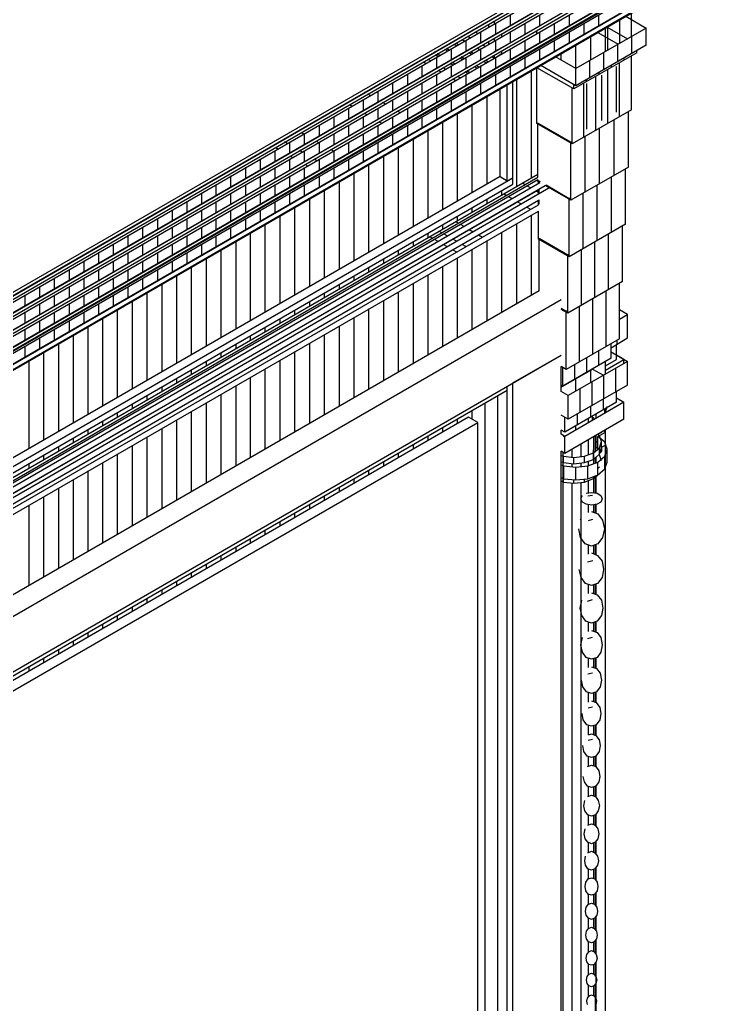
# Model space of a CAD drawing. Header units: inches. Extents: x 0.3 to 16.2, y 0.3 to 11.4.
# Drawn here: x 7.512 to 8.429, y 5.756 to 7.051 of the extents above; entities that cross this region are included whole.
import ezdxf

# ---------------------------------------------------------------- set-up
doc = ezdxf.new("R2010")
doc.units = ezdxf.units.IN
doc.header["$LTSCALE"] = 0.009843
doc.header["$MEASUREMENT"] = 0
doc.layers.add('GEOMETRY', color=7, linetype='Continuous')

msp = doc.modelspace()

# ---------------------------------------------------------------- linework, layer by layer
at = {"layer": 'GEOMETRY'}
for p, q in [((6.5122, 6.1209), (8.4217, 7.2232)), ((6.5122, 6.1209), (8.4217, 7.2232)), ((6.5122, 6.1165), (8.4217, 7.2189)), ((6.5122, 6.1161), (8.422, 7.2189)), ((6.5122, 6.1161), (8.422, 7.2189)), ((6.5122, 6.1118), (8.422, 7.2146)), ((6.5122, 6.1079), (8.4287, 7.2146)), ((6.5122, 6.1079), (8.4287, 7.2146)), ((6.5122, 6.0941), (8.4287, 7.2004)), ((6.5122, 6.0937), (8.422, 7.1965)), ((6.5122, 6.0937), (8.422, 7.1965)), ((6.5122, 6.0937), (8.422, 7.1965)), ((6.5122, 6.0894), (8.422, 7.1921)), ((6.5122, 6.0854), (8.4287, 7.1921)), ((6.5122, 6.0854), (8.4287, 7.1921)), ((6.5122, 6.0717), (8.4287, 7.178)), ((6.5122, 6.0713), (8.422, 7.174)), ((6.5122, 6.0713), (8.422, 7.174)), ((6.5122, 6.0713), (8.422, 7.174)), ((6.5122, 6.0669), (8.422, 7.1697)), ((6.5122, 6.063), (8.4287, 7.1697)), ((6.5122, 6.063), (8.4287, 7.1697)), ((6.5122, 6.0488), (8.4287, 7.1555)), ((6.5122, 6.0488), (8.422, 7.1512)), ((6.5122, 6.0488), (8.422, 7.1512)), ((6.5122, 6.0488), (8.422, 7.1512)), ((6.5122, 6.0445), (8.422, 7.1472)), ((6.5122, 6.0406), (8.4287, 7.1472)), ((6.5122, 6.0406), (8.4287, 7.1472)), ((6.5122, 6.0264), (8.4287, 7.1331)), ((6.5122, 6.0264), (8.422, 7.1287)), ((6.5122, 6.0193), (8.4165, 7.1189)), ((6.5122, 6.0181), (8.4043, 7.1106)), ((6.5122, 6.0433), (8.3413, 7.0992)), ((6.5122, 6.0433), (8.3413, 7.0992)), ((6.5122, 6.0488), (8.3118, 7.0882)), ((6.5122, 6.0488), (8.3118, 7.0882)), ((8.1291, 7.05), (8.1291, 7.05)), ((8.1366, 7.0461), (8.1366, 7.05)), ((8.1579, 7.0441), (8.1579, 7.0583)), ((8.1965, 7.0441), (8.1965, 7.0579)), ((8.2354, 7.0437), (8.2354, 7.0579)), ((8.274, 7.0437), (8.274, 7.0579)), ((8.3016, 7.0201), (8.3016, 7.0512)), ((8.3094, 7.0559), (8.3362, 7.0402)), ((8.3169, 7.0291), (8.3169, 7.0598)), ((8.1075, 7.0374), (8.1075, 7.0374)), ((8.1189, 7.0217), (8.1189, 7.0358)), ((8.1291, 7.0417), (8.1291, 7.0457)), ((8.1386, 7.0331), (8.1386, 7.0469)), ((8.1579, 7.0217), (8.1579, 7.0358)), ((8.1772, 7.0327), (8.1772, 7.0469)), ((8.1925, 7.0331), (8.1925, 7.037)), ((8.2157, 7.0327), (8.2157, 7.0469)), ((8.3362, 7.0402), (8.2437, 6.987)), ((8.3362, 7.0402), (8.2437, 6.987)), ((8.2547, 7.0323), (8.2547, 7.0465)), ((8.2827, 7.0094), (8.2827, 7.0402)), ((8.285, 7.0417), (8.3118, 7.0264)), ((8.2858, 7.011), (8.2858, 7.0421)), ((8.3362, 7.0177), (8.3362, 7.0402)), ((8.0819, 7.0224), (8.0819, 7.0228)), ((8.0902, 7.0276), (8.0906, 7.0276)), ((8.0941, 7.0252), (8.0976, 7.0232)), ((8.0976, 7.0319), (8.098, 7.0319)), ((8.0976, 7.0319), (8.098, 7.0319)), ((8.0996, 7.0106), (8.0996, 7.0244)), ((8.1016, 7.0295), (8.1051, 7.0276)), ((8.1016, 7.0295), (8.1051, 7.0276)), ((8.1146, 7.0331), (8.1114, 7.035)), ((8.1291, 7.0193), (8.1291, 7.0232)), ((8.1366, 7.0232), (8.1366, 7.0272)), ((8.1386, 7.0102), (8.1386, 7.0244)), ((8.1465, 7.0291), (8.1465, 7.0331)), ((8.1772, 7.0102), (8.1772, 7.0244)), ((8.1965, 7.0213), (8.1965, 7.0354)), ((8.2157, 7.0102), (8.2157, 7.024)), ((8.2354, 7.0213), (8.2354, 7.0354)), ((8.2634, 6.998), (8.2634, 7.0291)), ((8.2728, 7.0346), (8.2996, 7.0193)), ((8.3177, 7.0071), (8.3177, 7.0295)), ((8.0673, 7.0142), (8.0673, 7.0142)), ((8.0697, 7.0154), (8.0697, 7.0157)), ((8.0697, 7.0154), (8.0697, 7.0157)), ((8.0744, 7.0102), (8.0713, 7.0122)), ((8.0768, 7.0114), (8.0736, 7.0134)), ((8.0768, 7.0114), (8.0736, 7.0134)), ((8.0795, 7.0213), (8.0795, 7.0213)), ((8.0803, 6.9992), (8.0803, 7.0134)), ((8.0866, 7.0169), (8.0831, 7.0189)), ((8.089, 7.0185), (8.0858, 7.0205)), ((8.1138, 7.0142), (8.1169, 7.0122)), ((8.1189, 6.9992), (8.1189, 7.0134)), ((8.1209, 7.0185), (8.1244, 7.0165)), ((8.1209, 7.0185), (8.1244, 7.0165)), ((8.1366, 7.0094), (8.1465, 7.015)), ((8.1366, 7.0094), (8.1465, 7.015)), ((8.1366, 7.0094), (8.1465, 7.015)), ((8.1465, 7.0146), (8.1465, 7.015)), ((8.1465, 7.0067), (8.1465, 7.0106)), ((8.1579, 6.9992), (8.1579, 7.013)), ((8.1965, 6.9988), (8.1965, 7.013)), ((8.3362, 7.0177), (8.2437, 6.9642)), ((8.2437, 6.9728), (8.2437, 7.0177)), ((8.2992, 6.9965), (8.2992, 7.0189)), ((8.324, 7.0079), (8.324, 7.0106)), ((8.0394, 6.998), (8.0394, 6.998)), ((8.0457, 7.0016), (8.0453, 7.0016)), ((8.0528, 6.9972), (8.0492, 6.9992)), ((8.0551, 7.0071), (8.0551, 7.0071)), ((8.0579, 7.0087), (8.0575, 7.0087)), ((8.0579, 7.0087), (8.0575, 7.0087)), ((8.0622, 7.0031), (8.0591, 7.0051)), ((8.061, 6.9882), (8.061, 7.0024)), ((8.0646, 7.0043), (8.0614, 7.0063)), ((8.0646, 7.0043), (8.0614, 7.0063)), ((8.0941, 6.9988), (8.0906, 7.0008)), ((8.0965, 7.0004), (8.0929, 7.0024)), ((8.0965, 7), (8.0929, 7.0024)), ((8.0996, 6.9882), (8.0996, 7.002)), ((8.1063, 7.0059), (8.1028, 7.0079)), ((8.1087, 7.0071), (8.1051, 7.0091)), ((8.128, 6.9961), (8.1248, 6.998)), ((8.1331, 7.0028), (8.1366, 7.0008)), ((8.1366, 7.0091), (8.1366, 7.0094)), ((8.1366, 7.0008), (8.1465, 7.0067)), ((8.1366, 7.0008), (8.1366, 7.0047)), ((8.1386, 6.9878), (8.1386, 7.002)), ((8.1772, 6.9878), (8.1772, 7.002)), ((8.2437, 6.987), (8.2169, 7.0024)), ((8.2437, 6.987), (8.2169, 7.0024)), ((8.2244, 6.998), (8.2244, 7.0067)), ((8.324, 7.0079), (8.2413, 6.9602)), ((8.2622, 6.9752), (8.2622, 6.9976)), ((8.2807, 6.9858), (8.2807, 7.0083)), ((8.3075, 6.9984), (8.3075, 7.0012)), ((8.3169, 7.0004), (8.3169, 7.0035)), ((8.3169, 6.9327), (8.3169, 7.0035)), ((8.0417, 6.9772), (8.0417, 6.9909)), ((8.0465, 6.9937), (8.0429, 6.9957)), ((8.0661, 6.9827), (8.0626, 6.9846)), ((8.072, 6.9862), (8.0685, 6.9882)), ((8.0819, 6.9917), (8.0783, 6.9937)), ((8.0803, 6.9768), (8.0803, 6.9909)), ((8.0843, 6.9933), (8.0807, 6.9953)), ((8.0843, 6.9933), (8.0807, 6.9953)), ((8.1035, 6.9819), (8.1004, 6.9839)), ((8.1035, 6.9819), (8.1004, 6.9839)), ((8.1134, 6.9874), (8.1102, 6.9894)), ((8.1157, 6.989), (8.1126, 6.9909)), ((8.1157, 6.989), (8.1126, 6.9909)), ((8.1189, 6.9768), (8.1189, 6.9909)), ((8.1256, 6.9945), (8.122, 6.9965)), ((8.1579, 6.9768), (8.1579, 6.9906)), ((8.1854, 6.8433), (8.1854, 6.9843)), ((8.2413, 6.9602), (8.1925, 6.9882)), ((8.1925, 6.9146), (8.1925, 6.9882)), ((8.2437, 6.9642), (8.1976, 6.9909)), ((8.2437, 6.9642), (8.2437, 6.987)), ((8.2858, 6.915), (8.2858, 6.9858)), ((8.2909, 6.989), (8.2909, 6.9917)), ((8.2972, 6.9299), (8.2972, 6.9898)), ((8.3012, 6.924), (8.3012, 6.9949)), ((8.0224, 6.9657), (8.0224, 6.9799)), ((8.061, 6.9657), (8.061, 6.9799)), ((8.0854, 6.9713), (8.0819, 6.9732)), ((8.0917, 6.9748), (8.0882, 6.9768)), ((8.1012, 6.9807), (8.098, 6.9827)), ((8.0996, 6.9654), (8.0996, 6.9795)), ((8.1386, 6.9654), (8.1386, 6.9795)), ((8.1661, 6.8323), (8.1661, 6.9728)), ((8.2579, 6.9697), (8.2579, 6.9724)), ((8.2701, 6.9059), (8.2701, 6.9768)), ((8.2744, 6.9791), (8.2744, 6.9819)), ((8.278, 6.9189), (8.278, 6.9783)), ((6.6535, 6.0996), (8.161, 6.9701)), ((8.0028, 6.9547), (8.0028, 6.9689)), ((8.0417, 6.9543), (8.0417, 6.9685)), ((8.0803, 6.9543), (8.0803, 6.9685)), ((8.1189, 6.9543), (8.1189, 6.9681)), ((8.1441, 6.8449), (8.1441, 6.9602)), ((8.1535, 6.9657), (8.161, 6.9701)), ((8.1535, 6.9657), (8.161, 6.9701)), ((8.1535, 6.8394), (8.1535, 6.9657)), ((8.161, 6.8433), (8.161, 6.9701)), ((8.239, 6.8878), (8.239, 6.9614)), ((8.2413, 6.9602), (8.2413, 6.9657)), ((8.2543, 6.8969), (8.2543, 6.9677)), ((8.2583, 6.9075), (8.2583, 6.9673)), ((7.9642, 6.9323), (7.9642, 6.9465)), ((7.9665, 6.9559), (7.9661, 6.9559)), ((7.9732, 6.9516), (7.9701, 6.9535)), ((7.9835, 6.9433), (7.9835, 6.9575)), ((8.0028, 6.9323), (8.0028, 6.9461)), ((8.0224, 6.9433), (8.0224, 6.9575)), ((8.0417, 6.9319), (8.0417, 6.9461)), ((8.061, 6.9433), (8.061, 6.9571)), ((8.0803, 6.9319), (8.0803, 6.9461)), ((8.0996, 6.9429), (8.0996, 6.9571)), ((8.1272, 6.835), (8.1272, 6.9504)), ((7.9417, 6.9417), (7.9421, 6.9417)), ((7.9417, 6.9417), (7.9421, 6.9417)), ((7.9449, 6.9213), (7.9449, 6.935)), ((7.9457, 6.9398), (7.9492, 6.9378)), ((7.9457, 6.9398), (7.9492, 6.9378)), ((7.9835, 6.9209), (7.9835, 6.935)), ((7.9929, 6.9406), (7.9894, 6.9425)), ((8.0224, 6.9209), (8.0224, 6.935)), ((8.061, 6.9209), (8.061, 6.9346)), ((8.1075, 6.824), (8.1075, 6.939)), ((8.3169, 6.9327), (8.239, 6.8878)), ((7.9256, 6.9098), (7.9256, 6.924)), ((7.9642, 6.9098), (7.9642, 6.924)), ((7.965, 6.9283), (7.9685, 6.9264)), ((7.965, 6.9283), (7.9685, 6.9264)), ((8.0028, 6.9098), (8.0028, 6.9236)), ((8.0122, 6.9291), (8.0091, 6.9311)), ((8.0417, 6.9094), (8.0417, 6.9236)), ((8.0882, 6.8126), (8.0882, 6.928)), ((8.2941, 6.8465), (8.2941, 6.9197)), ((8.313, 6.9228), (8.313, 6.9307)), ((8.313, 6.8575), (8.313, 6.9307)), ((7.9063, 6.8988), (7.9063, 6.913)), ((7.9449, 6.8988), (7.9449, 6.9126)), ((7.9835, 6.8984), (7.9835, 6.9126)), ((7.9846, 6.9169), (7.9882, 6.915)), ((7.9846, 6.9169), (7.9882, 6.915)), ((8.0224, 6.8984), (8.0224, 6.9126)), ((8.0685, 6.8016), (8.0685, 6.9165)), ((8.239, 6.8878), (8.1925, 6.9146)), ((8.237, 6.8902), (8.1937, 6.915)), ((8.237, 6.8902), (8.1937, 6.915)), ((8.1937, 6.8441), (8.1937, 6.915)), ((8.2748, 6.8354), (8.2748, 6.9087)), ((8.2941, 6.8551), (8.2941, 6.9146)), ((7.8783, 6.9051), (7.8787, 6.9051)), ((7.8823, 6.9031), (7.8858, 6.9012)), ((7.8866, 6.8874), (7.8866, 6.9016)), ((7.9256, 6.8874), (7.9256, 6.9016)), ((7.9642, 6.8874), (7.9642, 6.9012)), ((8.0028, 6.887), (8.0028, 6.9012)), ((8.0299, 6.7791), (8.0299, 6.8941)), ((8.0492, 6.7902), (8.0492, 6.9055)), ((8.2559, 6.8244), (8.2559, 6.8976)), ((8.2748, 6.8441), (8.2748, 6.9035)), ((7.8445, 6.8854), (7.8445, 6.8854)), ((7.8445, 6.8854), (7.8445, 6.8854)), ((7.8484, 6.8835), (7.8516, 6.8815)), ((7.8484, 6.8835), (7.8516, 6.8815)), ((7.8567, 6.8925), (7.8567, 6.8925)), ((7.8638, 6.8886), (7.8602, 6.8906)), ((7.8673, 6.8764), (7.8673, 6.8906)), ((7.902, 6.8917), (7.9051, 6.8898)), ((7.9063, 6.8764), (7.9063, 6.8902)), ((7.9213, 6.8807), (7.9248, 6.8787)), ((7.9449, 6.876), (7.9449, 6.8902)), ((7.9835, 6.876), (7.9835, 6.8902)), ((8.0102, 6.7677), (8.0102, 6.8831)), ((8.239, 6.8913), (8.237, 6.8902)), ((8.239, 6.8913), (8.237, 6.8902)), ((8.237, 6.8138), (8.237, 6.8902)), ((8.2559, 6.8331), (8.2559, 6.8925)), ((7.8287, 6.8539), (7.8287, 6.8681)), ((7.848, 6.8654), (7.848, 6.8791)), ((7.8673, 6.8539), (7.8673, 6.8681)), ((7.8677, 6.872), (7.8713, 6.8701)), ((7.8677, 6.872), (7.8713, 6.8701)), ((7.8835, 6.8772), (7.8799, 6.8791)), ((7.8866, 6.865), (7.8866, 6.8791)), ((7.9028, 6.8657), (7.8992, 6.8677)), ((7.9063, 6.8539), (7.9063, 6.8677)), ((7.9256, 6.865), (7.9256, 6.8791)), ((7.9449, 6.8535), (7.9449, 6.8677)), ((7.9642, 6.865), (7.9642, 6.8787)), ((7.9909, 6.7563), (7.9909, 6.8717)), ((7.8094, 6.8429), (7.8094, 6.8571)), ((7.848, 6.8429), (7.848, 6.8567)), ((7.8866, 6.8425), (7.8866, 6.8567)), ((7.8874, 6.861), (7.8906, 6.8591)), ((7.8874, 6.861), (7.8906, 6.8591)), ((7.9256, 6.8425), (7.9256, 6.8567)), ((7.9713, 6.7453), (7.9713, 6.8606)), ((8.313, 6.8575), (8.237, 6.8138)), ((8.3091, 6.8453), (8.3091, 6.8551)), ((8.3091, 6.7823), (8.3091, 6.8551)), ((6.6445, 5.9539), (8.1937, 6.848)), ((6.6445, 5.9496), (8.1937, 6.8441)), ((6.6445, 5.9496), (8.1937, 6.8441)), ((6.6445, 5.9469), (8.1937, 6.8413)), ((6.6535, 5.9732), (8.161, 6.8433)), ((6.6535, 5.9732), (8.161, 6.8433)), ((8.1441, 6.8449), (6.6606, 5.9886)), ((7.7898, 6.8319), (7.7898, 6.8457)), ((7.8287, 6.8315), (7.8287, 6.8457)), ((7.8673, 6.8315), (7.8673, 6.8457)), ((7.9063, 6.8311), (7.9063, 6.8453)), ((7.952, 6.7339), (7.952, 6.8492)), ((8.1441, 6.8449), (8.1535, 6.8394)), ((8.1535, 6.8394), (8.161, 6.8433)), ((8.161, 6.835), (8.161, 6.8433)), ((8.1937, 6.8386), (8.1937, 6.8413)), ((8.2906, 6.7713), (8.2906, 6.8445)), ((6.6445, 5.9413), (8.1965, 6.837)), ((6.6445, 5.9413), (8.1965, 6.837)), ((6.6445, 5.9327), (8.2035, 6.8331)), ((6.6445, 5.9272), (8.2083, 6.8299)), ((6.6445, 5.9272), (8.2083, 6.8299)), ((6.6535, 5.9646), (8.161, 6.835)), ((7.7705, 6.8205), (7.7705, 6.8346)), ((7.8094, 6.8205), (7.8094, 6.8343)), ((7.848, 6.8201), (7.848, 6.8343)), ((7.8866, 6.8201), (7.8866, 6.8343)), ((7.9327, 6.7228), (7.9327, 6.8382)), ((8.1768, 6.8343), (8.1732, 6.8362)), ((8.1843, 6.8299), (8.1791, 6.8327)), ((8.1965, 6.837), (8.1937, 6.8386)), ((8.1972, 6.8378), (8.1945, 6.8394)), ((8.1972, 6.8378), (8.1945, 6.8394)), ((8.1945, 6.8362), (8.1945, 6.8394)), ((8.1957, 6.8366), (8.1957, 6.8374)), ((8.1957, 6.8224), (8.1957, 6.8283)), ((8.237, 6.8138), (8.2035, 6.8331)), ((8.235, 6.8157), (8.2047, 6.8335)), ((8.235, 6.8157), (8.2047, 6.8335)), ((8.272, 6.7606), (8.272, 6.8339)), ((8.272, 6.7693), (8.272, 6.8287)), ((8.2906, 6.7799), (8.2906, 6.8394)), ((6.6445, 5.9327), (8.1945, 6.8276)), ((7.7512, 6.8094), (7.7512, 6.8232)), ((7.7898, 6.8091), (7.7898, 6.8232)), ((7.8287, 6.8091), (7.8287, 6.8232)), ((7.8673, 6.8091), (7.8673, 6.8228)), ((7.8937, 6.7004), (7.8937, 6.8157)), ((7.913, 6.7114), (7.913, 6.8268)), ((8.1272, 6.8098), (8.1272, 6.8154)), ((8.1465, 6.8209), (8.1465, 6.8268)), ((8.1488, 6.8224), (8.1524, 6.8201)), ((8.1488, 6.8224), (8.1524, 6.8201)), ((8.1547, 6.8189), (8.1598, 6.8161)), ((8.1547, 6.8189), (8.1598, 6.8161)), ((8.1945, 6.824), (8.1913, 6.826)), ((8.1945, 6.822), (8.1945, 6.8276)), ((8.237, 6.8169), (8.235, 6.8157)), ((8.237, 6.8169), (8.235, 6.8157)), ((8.235, 6.7394), (8.235, 6.8157)), ((8.2535, 6.75), (8.2535, 6.8232)), ((8.2535, 6.7587), (8.2535, 6.8181)), ((6.6445, 5.9189), (8.1945, 6.8138)), ((6.6445, 5.9189), (8.1945, 6.8138)), ((6.6445, 5.913), (8.1945, 6.8079)), ((6.6445, 5.913), (8.1945, 6.8079)), ((7.7319, 6.798), (7.7319, 6.8122)), ((7.7705, 6.798), (7.7705, 6.8122)), ((7.8094, 6.798), (7.8094, 6.8118)), ((7.848, 6.7976), (7.848, 6.8118)), ((7.874, 6.689), (7.874, 6.8043)), ((8.1075, 6.7984), (8.1075, 6.8043)), ((8.1669, 6.8118), (8.172, 6.8091)), ((8.1669, 6.8118), (8.172, 6.8091)), ((8.1791, 6.8047), (8.1843, 6.802)), ((8.1791, 6.8047), (8.1843, 6.802)), ((8.1945, 6.8079), (8.1945, 6.8138)), ((8.1957, 6.8087), (8.1957, 6.8142)), ((6.6445, 5.9047), (8.1945, 6.7996)), ((7.6933, 6.776), (7.6933, 6.7898)), ((7.7126, 6.787), (7.7126, 6.8012)), ((7.7319, 6.7756), (7.7319, 6.7898)), ((7.7512, 6.787), (7.7512, 6.8008)), ((7.7705, 6.7756), (7.7705, 6.7898)), ((7.7898, 6.7866), (7.7898, 6.8008)), ((7.8094, 6.7752), (7.8094, 6.7894)), ((7.8287, 6.7866), (7.8287, 6.8008)), ((7.8547, 6.678), (7.8547, 6.7933)), ((8.0882, 6.7874), (8.0882, 6.7929)), ((8.1854, 6.689), (8.1854, 6.7941)), ((8.1945, 6.7626), (8.1945, 6.7996)), ((7.6736, 6.7646), (7.6736, 6.7787)), ((7.7126, 6.7646), (7.7126, 6.7787)), ((7.7512, 6.7642), (7.7512, 6.7783)), ((7.7898, 6.7642), (7.7898, 6.7783)), ((7.835, 6.6665), (7.835, 6.7819)), ((8.0685, 6.776), (8.0685, 6.7819)), ((8.0854, 6.7858), (8.089, 6.7839)), ((8.0917, 6.7823), (8.0965, 6.7795)), ((8.1661, 6.6776), (8.1661, 6.7831)), ((8.3091, 6.7823), (8.235, 6.7394)), ((8.3051, 6.7673), (8.3051, 6.7799)), ((8.3051, 6.7067), (8.3051, 6.7799)), ((7.6543, 6.7535), (7.6543, 6.7677)), ((7.6933, 6.7531), (7.6933, 6.7673)), ((7.7319, 6.7531), (7.7319, 6.7673)), ((7.7705, 6.7531), (7.7705, 6.7669)), ((7.8157, 6.6555), (7.8157, 6.7709)), ((8.0492, 6.765), (8.0492, 6.7705)), ((8.0512, 6.7661), (8.0551, 6.7638)), ((8.0512, 6.7661), (8.0551, 6.7638)), ((8.0673, 6.7709), (8.0634, 6.7732)), ((8.0744, 6.7669), (8.0697, 6.7697)), ((8.1035, 6.7752), (8.1087, 6.7724)), ((8.1157, 6.7681), (8.1209, 6.7654)), ((8.1465, 6.6665), (8.1465, 6.7717)), ((8.287, 6.6965), (8.287, 6.7693)), ((8.287, 6.7047), (8.287, 6.7646)), ((7.635, 6.7421), (7.635, 6.7563)), ((7.6736, 6.7421), (7.6736, 6.7563)), ((7.7126, 6.7421), (7.7126, 6.7559)), ((7.7512, 6.7417), (7.7512, 6.7559)), ((7.7965, 6.6441), (7.7965, 6.7594)), ((8.0299, 6.7535), (8.0299, 6.7594)), ((8.0575, 6.7626), (8.0622, 6.7598)), ((8.0575, 6.7626), (8.0622, 6.7598)), ((8.0697, 6.7555), (8.0744, 6.7528)), ((8.0697, 6.7555), (8.0744, 6.7528)), ((8.0866, 6.7598), (8.0819, 6.7626)), ((8.0988, 6.7528), (8.0941, 6.7555)), ((8.1272, 6.6551), (8.1272, 6.7606)), ((8.235, 6.7394), (8.1945, 6.7626)), ((8.2331, 6.7417), (8.1957, 6.7634)), ((8.2331, 6.7417), (8.1957, 6.7634)), ((8.1957, 6.6945), (8.1957, 6.7634)), ((8.2689, 6.6858), (8.2689, 6.7591)), ((8.2689, 6.6945), (8.2689, 6.7539)), ((7.6157, 6.7311), (7.6157, 6.7453)), ((7.6543, 6.7311), (7.6543, 6.7449)), ((7.6933, 6.7307), (7.6933, 6.7449)), ((7.7319, 6.7307), (7.7319, 6.7449)), ((7.7768, 6.6331), (7.7768, 6.748)), ((8.0102, 6.7425), (8.0102, 6.748)), ((8.0819, 6.7484), (8.0866, 6.7457)), ((8.0819, 6.7484), (8.0866, 6.7457)), ((8.0882, 6.6327), (8.0882, 6.7382)), ((8.1075, 6.6437), (8.1075, 6.7492)), ((8.235, 6.7429), (8.2331, 6.7417)), ((8.235, 6.7429), (8.2331, 6.7417)), ((8.2331, 6.665), (8.2331, 6.7417)), ((8.2512, 6.6756), (8.2512, 6.7488)), ((8.2512, 6.6839), (8.2512, 6.7437)), ((7.5965, 6.7201), (7.5965, 6.7339)), ((7.635, 6.7197), (7.635, 6.7339)), ((7.6736, 6.7197), (7.6736, 6.7339)), ((7.7126, 6.7197), (7.7126, 6.7335)), ((7.7378, 6.6106), (7.7378, 6.7256)), ((7.7575, 6.6217), (7.7575, 6.737)), ((7.9713, 6.7201), (7.9713, 6.7256)), ((7.9909, 6.7311), (7.9909, 6.7366)), ((8.0685, 6.6213), (8.0685, 6.7268)), ((7.5575, 6.6976), (7.5575, 6.7118)), ((7.5772, 6.7087), (7.5772, 6.7228)), ((7.6157, 6.7087), (7.6157, 6.7228)), ((7.6543, 6.7087), (7.6543, 6.7224)), ((7.6933, 6.7083), (7.6933, 6.7224)), ((7.7185, 6.5992), (7.7185, 6.7146)), ((7.952, 6.7087), (7.952, 6.7142)), ((8.0492, 6.6102), (8.0492, 6.7157)), ((7.5382, 6.6862), (7.5382, 6.7004)), ((7.5772, 6.6862), (7.5772, 6.7004)), ((7.5965, 6.6972), (7.5965, 6.7114)), ((7.6157, 6.6862), (7.6157, 6.7)), ((7.635, 6.6972), (7.635, 6.7114)), ((7.6543, 6.6858), (7.6543, 6.7)), ((7.6736, 6.6972), (7.6736, 6.711)), ((7.6992, 6.5878), (7.6992, 6.7031)), ((7.9327, 6.6976), (7.9327, 6.7031)), ((8.0299, 6.5988), (8.0299, 6.7043)), ((8.3051, 6.7067), (8.2331, 6.665)), ((8.3012, 6.6898), (8.3012, 6.7043)), ((8.3012, 6.6315), (8.3012, 6.7043)), ((8.1957, 6.6945), (6.637, 5.7949)), ((7.5189, 6.6752), (7.5189, 6.6894)), ((7.5575, 6.6752), (7.5575, 6.689)), ((7.5965, 6.6748), (7.5965, 6.689)), ((7.635, 6.6748), (7.635, 6.689)), ((7.6795, 6.5768), (7.6795, 6.6921)), ((7.913, 6.6862), (7.913, 6.6917)), ((8.0102, 6.5878), (8.0102, 6.6933)), ((8.2839, 6.6213), (8.2839, 6.6945)), ((8.2839, 6.6295), (8.2839, 6.6894)), ((6.637, 5.7665), (8.2244, 6.6831)), ((6.637, 5.7665), (8.2244, 6.6831)), ((7.5382, 6.6638), (7.5382, 6.678)), ((7.5772, 6.6638), (7.5772, 6.678)), ((7.6157, 6.6638), (7.6157, 6.6776)), ((7.6602, 6.5654), (7.6602, 6.6807)), ((7.8937, 6.6748), (7.8937, 6.6807)), ((7.9909, 6.5764), (7.9909, 6.6819)), ((8.2488, 6.6012), (8.2488, 6.674)), ((8.2661, 6.611), (8.2661, 6.6843)), ((8.2661, 6.6197), (8.2661, 6.6791)), ((7.5189, 6.6528), (7.5189, 6.6669)), ((7.5575, 6.6528), (7.5575, 6.6665)), ((7.5965, 6.6524), (7.5965, 6.6665)), ((7.6406, 6.5543), (7.6406, 6.6697)), ((7.874, 6.6638), (7.874, 6.6693)), ((7.9713, 6.5654), (7.9713, 6.6709)), ((8.2311, 6.6673), (8.2244, 6.6713)), ((8.2311, 6.6673), (8.2244, 6.6713)), ((8.2331, 6.665), (8.2244, 6.6701)), ((8.2331, 6.6685), (8.2311, 6.6673)), ((8.2331, 6.6685), (8.2311, 6.6673)), ((8.2311, 6.5909), (8.2311, 6.6673)), ((8.2488, 6.6094), (8.2488, 6.6689)), ((8.3118, 6.6634), (8.3012, 6.6697)), ((8.3012, 6.6571), (8.3118, 6.6634)), ((8.3012, 6.6571), (8.3118, 6.6634)), ((8.3118, 6.6327), (8.3118, 6.6634)), ((7.5382, 6.6413), (7.5382, 6.6555)), ((7.5772, 6.6413), (7.5772, 6.6555)), ((7.6016, 6.5319), (7.6016, 6.6472)), ((7.6213, 6.5429), (7.6213, 6.6583)), ((7.835, 6.6413), (7.835, 6.6469)), ((7.8547, 6.6524), (7.8547, 6.6583)), ((7.9327, 6.5429), (7.9327, 6.6484)), ((7.952, 6.5539), (7.952, 6.6594)), ((7.5189, 6.6303), (7.5189, 6.6441)), ((7.5575, 6.6299), (7.5575, 6.6441)), ((7.5823, 6.5205), (7.5823, 6.6358)), ((7.8157, 6.6299), (7.8157, 6.6358)), ((7.913, 6.5315), (7.913, 6.637)), ((7.5189, 6.6079), (7.5189, 6.6217)), ((7.5382, 6.6189), (7.5382, 6.6331)), ((7.563, 6.5094), (7.563, 6.6248)), ((7.7965, 6.6189), (7.7965, 6.6244)), ((7.8937, 6.5205), (7.8937, 6.6256)), ((8.3012, 6.6315), (8.2311, 6.5909)), ((8.2902, 6.6197), (8.3118, 6.6327)), ((8.2902, 6.6059), (8.2902, 6.6248)), ((8.2972, 6.6043), (8.2972, 6.624)), ((8.298, 6.6244), (8.298, 6.6295)), ((6.6331, 5.6913), (8.2244, 6.6098)), ((7.5433, 6.498), (7.5433, 6.6134)), ((7.7768, 6.6075), (7.7768, 6.6134)), ((7.874, 6.5091), (7.874, 6.6146)), ((8.161, 6.5736), (8.2244, 6.6098)), ((8.161, 6.5736), (8.2244, 6.6098)), ((8.274, 6.5965), (8.274, 6.6157)), ((8.2902, 6.6142), (8.3118, 6.6016)), ((8.3071, 6.6043), (8.2972, 6.6098)), ((7.524, 6.487), (7.524, 6.6024)), ((7.7575, 6.5965), (7.7575, 6.602)), ((7.8547, 6.498), (7.8547, 6.6031)), ((8.2902, 6.6059), (8.2268, 6.5693)), ((8.3118, 6.6016), (8.2339, 6.5567)), ((8.3118, 6.6016), (8.2339, 6.5567)), ((8.2425, 6.5783), (8.2425, 6.5976)), ((8.2583, 6.5874), (8.2583, 6.6067)), ((8.2827, 6.5902), (8.3071, 6.6043)), ((8.2827, 6.5902), (8.3071, 6.6043)), ((8.2827, 6.5961), (8.2972, 6.6043)), ((8.2827, 6.5846), (8.2827, 6.6016)), ((8.3071, 6.5988), (8.3071, 6.6043)), ((8.3118, 6.5705), (8.3118, 6.6016)), ((7.7378, 6.585), (7.7378, 6.5909)), ((7.835, 6.4866), (7.835, 6.5921)), ((8.2311, 6.5909), (8.2244, 6.5949)), ((8.2244, 6.5622), (8.2244, 6.5949)), ((8.2244, 6.5677), (8.2657, 6.5917)), ((8.2268, 6.5693), (8.2268, 6.5933)), ((8.2634, 6.5736), (8.2634, 6.5902)), ((8.2657, 6.5917), (8.2803, 6.5835)), ((8.2807, 6.5528), (8.2807, 6.5835)), ((8.2965, 6.5618), (8.2965, 6.5925)), ((7.7185, 6.574), (7.7185, 6.5795)), ((7.7965, 6.4642), (7.7965, 6.5697)), ((7.8157, 6.4756), (7.8157, 6.5807)), ((8.1535, 6.5638), (8.1535, 6.5693)), ((8.161, 5.426), (8.161, 6.5736)), ((8.2268, 6.5693), (8.2244, 6.5705)), ((8.2244, 6.5622), (8.2244, 6.5705)), ((8.3118, 6.5705), (8.2339, 6.5256)), ((8.2437, 6.5622), (8.2437, 6.5791)), ((8.2654, 6.5437), (8.2654, 6.5744)), ((6.6827, 5.7142), (8.1535, 6.5638)), ((7.6795, 6.5516), (7.6795, 6.5571)), ((7.6992, 6.5626), (7.6992, 6.5681)), ((7.7768, 6.4528), (7.7768, 6.5583)), ((8.1413, 6.5567), (8.1535, 6.5638)), ((8.1413, 6.5567), (8.1535, 6.5638)), ((8.1413, 5.4374), (8.1413, 6.5567)), ((8.1535, 5.4445), (8.1535, 6.5638)), ((8.2339, 6.5567), (8.2244, 6.5622)), ((8.2339, 6.5567), (8.2244, 6.5622)), ((8.2339, 6.5256), (8.2339, 6.5567)), ((8.2496, 6.5346), (8.2496, 6.5657)), ((8.2972, 6.548), (8.2972, 6.5622)), ((7.6602, 6.5402), (7.6602, 6.5457)), ((7.7575, 6.4417), (7.7575, 6.5472)), ((8.1244, 5.4472), (8.1244, 6.5469)), ((8.3071, 6.548), (8.2291, 6.5031)), ((8.3071, 6.548), (8.2291, 6.5031)), ((8.2972, 6.548), (8.2291, 6.5087)), ((8.2803, 6.5382), (8.2803, 6.5524)), ((8.2972, 6.5539), (8.3071, 6.548)), ((8.3071, 6.5256), (8.3071, 6.548)), ((7.6406, 6.5291), (7.6406, 6.5346)), ((7.7378, 6.4303), (7.7378, 6.5358)), ((8.1075, 6.5256), (8.1075, 6.537)), ((8.2339, 6.5256), (8.2244, 6.5311)), ((8.2461, 6.5185), (8.2461, 6.5327)), ((8.2634, 6.5283), (8.2634, 6.5425)), ((8.2705, 6.5272), (8.2705, 6.5327)), ((8.285, 6.5425), (8.2819, 6.5335)), ((8.2819, 6.5335), (8.2819, 6.5394)), ((8.2827, 6.5343), (8.2827, 6.5398)), ((8.2827, 6.5343), (8.2827, 6.537)), ((8.1024, 6.5283), (6.6925, 5.7142)), ((6.7047, 5.7075), (8.1146, 6.5213)), ((6.7047, 5.7075), (8.1146, 6.5213)), ((7.6213, 6.5177), (7.6213, 6.5232)), ((7.7185, 6.4193), (7.7185, 6.5248)), ((8.0882, 6.5201), (8.0882, 6.526)), ((8.1146, 6.5213), (8.1024, 6.5283)), ((8.1146, 5.4528), (8.1146, 6.5213)), ((8.2291, 6.5087), (8.2291, 6.5283)), ((8.3071, 6.5256), (8.2291, 6.4807)), ((8.2437, 6.5118), (8.2437, 6.5173)), ((8.2606, 6.5213), (8.2606, 6.5272)), ((8.2673, 6.5268), (8.2646, 6.5291)), ((8.2657, 6.5244), (8.2657, 6.5299)), ((8.2681, 6.5256), (8.2673, 6.5268)), ((7.6016, 6.5067), (7.6016, 6.5122)), ((7.6992, 6.4079), (7.6992, 6.5134)), ((8.0685, 6.5091), (8.0685, 6.5146)), ((8.2291, 6.5087), (8.2244, 6.5114)), ((8.2244, 6.5059), (8.2244, 6.5114)), ((8.2244, 6.5059), (8.2244, 6.5114)), ((8.2291, 6.5031), (8.2244, 6.5059)), ((8.2291, 6.5031), (8.2244, 6.5059)), ((8.2697, 6.5043), (8.278, 6.5087)), ((8.2697, 6.4839), (8.2697, 6.5043)), ((8.2705, 6.4878), (8.2705, 6.5047)), ((8.2728, 6.5031), (8.2827, 6.5087)), ((8.2728, 6.5031), (8.2827, 6.5087)), ((8.2748, 6.5039), (8.2728, 6.5059)), ((8.2827, 6.5087), (8.2803, 6.5102)), ((8.2827, 5.339), (8.2827, 6.5114)), ((8.2827, 6.4917), (8.2827, 6.5087)), ((7.5823, 6.4953), (7.5823, 6.5008)), ((7.6795, 6.3969), (7.6795, 6.5024)), ((8.0299, 6.4866), (8.0299, 6.4921)), ((8.0492, 6.4976), (8.0492, 6.5031)), ((8.2272, 6.5035), (8.2291, 6.5031)), ((8.2272, 6.5035), (8.2291, 6.5031)), ((8.2291, 6.4807), (8.2291, 6.5031)), ((8.2508, 6.4764), (8.2508, 6.4933)), ((8.2606, 6.4791), (8.2606, 6.4988)), ((8.2606, 6.4791), (8.2606, 6.4988)), ((8.2669, 6.5024), (8.2673, 6.5028)), ((8.2673, 6.4673), (8.2673, 6.5028)), ((8.2728, 6.4949), (8.2705, 6.4961)), ((8.2819, 6.4953), (8.2728, 6.5031)), ((8.2728, 6.4862), (8.2728, 6.5031)), ((8.2776, 6.4961), (8.2748, 6.5039)), ((8.2748, 6.4882), (8.2776, 6.4961)), ((8.2748, 6.4882), (8.2776, 6.4961)), ((8.2776, 6.4878), (8.2776, 6.4961)), ((8.2776, 6.489), (8.2827, 6.4917)), ((8.285, 6.4862), (8.2819, 6.4953)), ((7.563, 6.4839), (7.563, 6.4898)), ((7.6406, 6.3744), (7.6406, 6.4799)), ((7.6602, 6.3854), (7.6602, 6.4909)), ((8.0102, 6.4752), (8.0102, 6.4807)), ((8.2291, 6.4807), (8.2244, 6.4835)), ((8.2244, 5.4626), (8.2244, 6.4835)), ((8.2272, 5.3224), (8.2272, 6.4819)), ((8.239, 6.4756), (8.239, 6.4862)), ((8.2551, 6.4768), (8.2669, 6.4815)), ((8.2551, 6.4768), (8.2669, 6.4815)), ((8.2669, 6.4815), (8.2748, 6.4882)), ((8.2669, 6.4815), (8.2748, 6.4882)), ((8.2669, 6.4854), (8.2673, 6.4858)), ((8.2669, 6.4854), (8.2673, 6.4858)), ((8.2673, 6.485), (8.2669, 6.4854)), ((8.2669, 6.4772), (8.2669, 6.4854)), ((8.2669, 6.4728), (8.2669, 6.4815)), ((8.2669, 6.4728), (8.2748, 6.4795)), ((8.2697, 6.4874), (8.2728, 6.489)), ((8.2697, 6.4874), (8.2728, 6.489)), ((8.2724, 6.4862), (8.2724, 6.4886)), ((8.2728, 6.4862), (8.2748, 6.4874)), ((8.2748, 6.4787), (8.274, 6.4791)), ((8.2748, 6.4795), (8.2748, 6.4882)), ((8.2748, 6.4795), (8.2776, 6.4878)), ((8.2748, 6.4815), (8.278, 6.4835)), ((8.2776, 6.4709), (8.2748, 6.4787)), ((8.278, 6.4835), (8.278, 6.489)), ((8.2819, 6.4772), (8.285, 6.4862)), ((8.2819, 6.4772), (8.285, 6.4862)), ((8.285, 6.4693), (8.285, 6.4862)), ((7.524, 6.4614), (7.524, 6.4673)), ((7.5433, 6.4728), (7.5433, 6.4783)), ((7.6213, 6.363), (7.6213, 6.4685)), ((7.9909, 6.4642), (7.9909, 6.4697)), ((8.2244, 6.478), (8.2276, 6.4768)), ((8.2244, 6.478), (8.2276, 6.4768)), ((8.2244, 6.4697), (8.2276, 6.4685)), ((8.2244, 6.4657), (8.228, 6.4642)), ((8.2244, 6.4657), (8.228, 6.4642)), ((8.2276, 6.4685), (8.2276, 6.4768)), ((8.2276, 6.4768), (8.2413, 6.4752)), ((8.2276, 6.4768), (8.2413, 6.4752)), ((8.2276, 6.4685), (8.2413, 6.4669)), ((8.239, 6.463), (8.239, 6.4669)), ((8.2413, 6.4752), (8.2551, 6.4768)), ((8.2413, 6.4752), (8.2551, 6.4768)), ((8.2413, 6.4669), (8.2413, 6.4752)), ((8.2413, 6.4669), (8.2551, 6.4685)), ((8.2508, 6.4634), (8.2508, 6.4677)), ((8.2551, 6.4685), (8.2551, 6.4768)), ((8.2551, 6.4685), (8.2669, 6.4728)), ((8.2594, 6.4642), (8.2728, 6.4693)), ((8.2594, 6.4642), (8.2728, 6.4693)), ((8.2606, 6.4646), (8.2606, 6.4705)), ((8.2606, 6.4646), (8.2606, 6.4705)), ((8.2697, 6.4681), (8.2697, 6.4756)), ((8.2705, 6.4685), (8.2705, 6.476)), ((8.2728, 6.4693), (8.2819, 6.4772)), ((8.2728, 6.4693), (8.2819, 6.4772)), ((8.2728, 6.4524), (8.2728, 6.4693)), ((8.2819, 6.4602), (8.2819, 6.4772)), ((8.2819, 6.4602), (8.285, 6.4693)), ((7.6016, 6.352), (7.6016, 6.4575)), ((7.9713, 6.4528), (7.9713, 6.4583)), ((8.228, 6.4472), (8.228, 6.4642)), ((8.228, 6.4642), (8.2437, 6.4626)), ((8.228, 6.4642), (8.2437, 6.4626)), ((8.2437, 6.4626), (8.2594, 6.4642)), ((8.2437, 6.4626), (8.2594, 6.4642)), ((8.2437, 6.4457), (8.2437, 6.4626)), ((8.2594, 6.4472), (8.2594, 6.4642)), ((8.2669, 6.4476), (8.2748, 6.4543)), ((8.2728, 6.4614), (8.2748, 6.463)), ((8.2728, 6.4614), (8.2748, 6.463)), ((8.2728, 6.4524), (8.2819, 6.4602)), ((7.5823, 6.3406), (7.5823, 6.4461)), ((7.952, 6.4417), (7.952, 6.4472)), ((8.2244, 6.4488), (8.228, 6.4472)), ((8.2244, 6.4445), (8.2276, 6.4429)), ((8.2276, 6.4429), (8.2276, 6.4516)), ((8.2276, 6.4516), (8.228, 6.4516)), ((8.2276, 6.4516), (8.228, 6.4516)), ((8.2276, 6.4429), (8.2413, 6.4413)), ((8.228, 6.4472), (8.2437, 6.4457)), ((8.239, 5.5756), (8.239, 6.4417)), ((8.2413, 6.4413), (8.2413, 6.4457)), ((8.2413, 6.4413), (8.2551, 6.4429)), ((8.2437, 6.4457), (8.2594, 6.4472)), ((8.2508, 5.5764), (8.2508, 6.4425)), ((8.2551, 6.4429), (8.2669, 6.4476)), ((8.2551, 6.4429), (8.2551, 6.4469)), ((8.2594, 6.4472), (8.2728, 6.4524)), ((8.2606, 6.4287), (8.2606, 6.4453)), ((8.2606, 6.4287), (8.2606, 6.4453)), ((8.2669, 6.4476), (8.2669, 6.45)), ((8.2673, 6.4287), (8.2673, 6.4504)), ((8.2697, 6.4283), (8.2697, 6.45)), ((8.2705, 6.4283), (8.2705, 6.4508)), ((7.563, 6.3295), (7.563, 6.4346)), ((7.9327, 6.4303), (7.9327, 6.4358)), ((8.2575, 6.4283), (8.2646, 6.4291)), ((8.2646, 6.4291), (8.2717, 6.4283)), ((8.2717, 6.4283), (8.2768, 6.4252)), ((7.5433, 6.3181), (7.5433, 6.4236)), ((7.913, 6.4189), (7.913, 6.4248)), ((8.2504, 6.4209), (8.2524, 6.4252)), ((8.2524, 6.4165), (8.2504, 6.4209)), ((8.2575, 6.4138), (8.2524, 6.4165)), ((8.2646, 6.4126), (8.2575, 6.4138)), ((8.2594, 6.4248), (8.2657, 6.4256)), ((8.2717, 6.4138), (8.2646, 6.4126)), ((8.2768, 6.4165), (8.2717, 6.4138)), ((8.2768, 6.4252), (8.2783, 6.4209)), ((8.2783, 6.4209), (8.2768, 6.4165)), ((7.524, 6.3071), (7.524, 6.4122)), ((7.874, 6.3965), (7.874, 6.4024)), ((7.8937, 6.4079), (7.8937, 6.4134)), ((8.2606, 6.4031), (8.2606, 6.413)), ((8.2606, 6.4031), (8.2606, 6.413)), ((8.2646, 6.4043), (8.2728, 6.4012)), ((8.2673, 6.4031), (8.2673, 6.413)), ((8.2697, 6.4024), (8.2697, 6.4134)), ((8.2705, 6.402), (8.2705, 6.4134)), ((8.2728, 6.4012), (8.2791, 6.3929)), ((7.8547, 6.3854), (7.8547, 6.3909)), ((8.25, 6.3929), (8.2508, 6.3941)), ((8.2606, 6.3925), (8.2661, 6.3941)), ((8.2791, 6.3929), (8.2815, 6.3815)), ((7.835, 6.374), (7.835, 6.3799)), ((8.25, 6.3701), (8.2476, 6.3815)), ((8.2815, 6.3815), (8.2791, 6.3701)), ((7.8157, 6.363), (7.8157, 6.3685)), ((8.2559, 6.3618), (8.25, 6.3701)), ((8.2646, 6.3587), (8.2559, 6.3618)), ((8.2728, 6.3618), (8.2646, 6.3587)), ((8.2791, 6.3701), (8.2728, 6.3618)), ((7.7965, 6.3516), (7.7965, 6.3575)), ((8.2606, 6.348), (8.2606, 6.3602)), ((8.2606, 6.348), (8.2606, 6.3602)), ((8.2646, 6.3496), (8.2724, 6.3465)), ((8.2673, 6.3484), (8.2673, 6.3598)), ((8.2697, 6.3476), (8.2697, 6.3606)), ((8.2705, 6.3472), (8.2705, 6.361)), ((7.7768, 6.3406), (7.7768, 6.3461)), ((8.2591, 6.3378), (8.2661, 6.3398)), ((8.2724, 6.3465), (8.2783, 6.339)), ((8.2783, 6.339), (8.2803, 6.328)), ((7.7378, 6.3181), (7.7378, 6.3236)), ((7.7575, 6.3291), (7.7575, 6.3346)), ((8.2508, 6.3173), (8.2484, 6.328)), ((8.2803, 6.328), (8.2783, 6.3173)), ((7.7185, 6.3067), (7.7185, 6.3122)), ((8.2567, 6.3094), (8.2508, 6.3173)), ((8.2783, 6.3173), (8.2724, 6.3094)), ((7.6992, 6.2957), (7.6992, 6.3012)), ((8.2646, 6.3067), (8.2567, 6.3094)), ((8.2606, 6.2961), (8.2606, 6.3079)), ((8.2606, 6.2961), (8.2606, 6.3079)), ((8.2724, 6.3094), (8.2646, 6.3067)), ((8.2646, 6.2972), (8.272, 6.2945)), ((8.2673, 6.2961), (8.2673, 6.3079)), ((8.2697, 6.2953), (8.2697, 6.3087)), ((8.2705, 6.2953), (8.2705, 6.3091)), ((7.6795, 6.2843), (7.6795, 6.2898)), ((8.2496, 6.2772), (8.2516, 6.2874)), ((8.2591, 6.2862), (8.2657, 6.2882)), ((8.272, 6.2945), (8.2776, 6.2874)), ((8.2776, 6.2874), (8.2795, 6.2772)), ((7.6602, 6.2732), (7.6602, 6.2787)), ((8.2516, 6.2673), (8.2496, 6.2772)), ((8.2795, 6.2772), (8.2776, 6.2673)), ((7.6406, 6.2618), (7.6406, 6.2673)), ((8.2571, 6.2598), (8.2516, 6.2673)), ((8.2646, 6.2571), (8.2571, 6.2598)), ((8.2606, 6.2465), (8.2606, 6.2583)), ((8.2606, 6.2465), (8.2606, 6.2583)), ((8.272, 6.2598), (8.2646, 6.2571)), ((8.2673, 6.2465), (8.2673, 6.2583)), ((8.2697, 6.2457), (8.2697, 6.2591)), ((8.2705, 6.2453), (8.2705, 6.2594)), ((8.2776, 6.2673), (8.272, 6.2598)), ((7.6213, 6.2504), (7.6213, 6.2563)), ((8.2646, 6.2476), (8.2717, 6.2449)), ((7.5823, 6.228), (7.5823, 6.2339)), ((7.6016, 6.2394), (7.6016, 6.2449)), ((8.2504, 6.2287), (8.2524, 6.2382)), ((8.2594, 6.237), (8.2657, 6.239)), ((8.2717, 6.2449), (8.2768, 6.2382)), ((8.2768, 6.2382), (8.2783, 6.2287)), ((7.563, 6.2169), (7.563, 6.2224)), ((8.2524, 6.2193), (8.2504, 6.2287)), ((8.2575, 6.2122), (8.2524, 6.2193)), ((8.2768, 6.2193), (8.2717, 6.2122)), ((8.2783, 6.2287), (8.2768, 6.2193)), ((7.5433, 6.2055), (7.5433, 6.2114)), ((8.2646, 6.2098), (8.2575, 6.2122)), ((8.2606, 6.1988), (8.2606, 6.211)), ((8.2606, 6.1988), (8.2606, 6.211)), ((8.2717, 6.2122), (8.2646, 6.2098)), ((8.2673, 6.1992), (8.2673, 6.211)), ((8.2697, 6.198), (8.2697, 6.2118)), ((8.2705, 6.198), (8.2705, 6.2118)), ((7.524, 6.1945), (7.524, 6.2)), ((8.2646, 6.2), (8.2709, 6.1976)), ((8.2709, 6.1976), (8.276, 6.1913)), ((8.2531, 6.1736), (8.2512, 6.1823)), ((8.2598, 6.1906), (8.2657, 6.1921)), ((8.276, 6.1913), (8.2776, 6.1823)), ((8.2776, 6.1823), (8.276, 6.1736)), ((8.2579, 6.1669), (8.2531, 6.1736)), ((8.276, 6.1736), (8.2709, 6.1669)), ((8.2646, 6.1646), (8.2579, 6.1669)), ((8.2606, 6.1535), (8.2606, 6.1657)), ((8.2606, 6.1535), (8.2606, 6.1657)), ((8.2709, 6.1669), (8.2646, 6.1646)), ((8.2646, 6.1551), (8.2705, 6.1528)), ((8.2673, 6.1539), (8.2673, 6.1657)), ((8.2697, 6.1531), (8.2697, 6.1665)), ((8.2705, 6.1528), (8.2705, 6.1669)), ((8.2602, 6.1457), (8.2657, 6.1472)), ((8.2705, 6.1528), (8.2752, 6.1465)), ((8.2752, 6.1465), (8.2768, 6.1382)), ((8.2535, 6.1299), (8.252, 6.1382)), ((8.2583, 6.1236), (8.2535, 6.1299)), ((8.2752, 6.1299), (8.2705, 6.1236)), ((8.2768, 6.1382), (8.2752, 6.1299)), ((8.2646, 6.1217), (8.2583, 6.1236)), ((8.2606, 6.1102), (8.2606, 6.1228)), ((8.2606, 6.1102), (8.2606, 6.1228)), ((8.2705, 6.1236), (8.2646, 6.1217)), ((8.2673, 6.1106), (8.2673, 6.1224)), ((8.2697, 6.1098), (8.2697, 6.1236)), ((8.2705, 6.1091), (8.2705, 6.1236)), ((8.2602, 6.1031), (8.2657, 6.1047)), ((8.2606, 6.1102), (8.2646, 6.1118)), ((8.2646, 6.1118), (8.2701, 6.1094)), ((8.2701, 6.1094), (8.2744, 6.1039)), ((8.2744, 6.1039), (8.276, 6.0961)), ((8.2543, 6.0882), (8.2528, 6.0961)), ((8.276, 6.0961), (8.2744, 6.0882)), ((8.2587, 6.0823), (8.2543, 6.0882)), ((8.2646, 6.0803), (8.2587, 6.0823)), ((8.2606, 6.0693), (8.2606, 6.0815)), ((8.2606, 6.0693), (8.2606, 6.0815)), ((8.2701, 6.0823), (8.2646, 6.0803)), ((8.2673, 6.0693), (8.2673, 6.0815)), ((8.2697, 6.0685), (8.2697, 6.0823)), ((8.2744, 6.0882), (8.2701, 6.0823)), ((8.2705, 6.0677), (8.2705, 6.0827)), ((8.2591, 6.0685), (8.2646, 6.0705)), ((8.2646, 6.0705), (8.2701, 6.0685)), ((8.2701, 6.0685), (8.274, 6.063)), ((8.2551, 6.0484), (8.2535, 6.0555)), ((8.274, 6.063), (8.2756, 6.0555)), ((8.2756, 6.0555), (8.274, 6.0484)), ((8.2591, 6.0429), (8.2551, 6.0484)), ((8.2646, 6.0409), (8.2591, 6.0429)), ((8.2606, 6.0295), (8.2606, 6.0421)), ((8.2606, 6.0295), (8.2606, 6.0421)), ((8.2701, 6.0429), (8.2646, 6.0409)), ((8.2673, 6.0299), (8.2673, 6.0421)), ((8.2697, 6.0287), (8.2697, 6.0429)), ((8.274, 6.0484), (8.2701, 6.0429)), ((8.2705, 6.028), (8.2705, 6.0437)), ((8.2594, 6.0291), (8.2646, 6.0311)), ((8.2646, 6.0311), (8.2697, 6.0291)), ((8.2697, 6.0291), (8.2732, 6.024)), ((8.2543, 6.0169), (8.2555, 6.024)), ((8.2555, 6.0102), (8.2543, 6.0169)), ((8.2732, 6.024), (8.2748, 6.0169)), ((8.2748, 6.0169), (8.2732, 6.0102)), ((8.2594, 6.0051), (8.2555, 6.0102)), ((8.2646, 6.0031), (8.2594, 6.0051)), ((8.2606, 5.9917), (8.2606, 6.0043)), ((8.2606, 5.9917), (8.2606, 6.0043)), ((8.2697, 6.0051), (8.2646, 6.0031)), ((8.2673, 5.9921), (8.2673, 6.0043)), ((8.2732, 6.0102), (8.2697, 6.0051)), ((8.2697, 5.9906), (8.2697, 6.0055)), ((8.2705, 5.9898), (8.2705, 6.0063)), ((8.2547, 5.9799), (8.2559, 5.9866)), ((8.2594, 5.9913), (8.2646, 5.9933)), ((8.2646, 5.9933), (8.2693, 5.9913)), ((8.2693, 5.9913), (8.2728, 5.9866)), ((8.2728, 5.9866), (8.274, 5.9799)), ((8.2559, 5.9736), (8.2547, 5.9799)), ((8.2594, 5.9689), (8.2559, 5.9736)), ((8.2728, 5.9736), (8.2693, 5.9689)), ((8.274, 5.9799), (8.2728, 5.9736)), ((8.2646, 5.9669), (8.2594, 5.9689)), ((8.2606, 5.9555), (8.2606, 5.9685)), ((8.2606, 5.9555), (8.2606, 5.9685)), ((8.2693, 5.9689), (8.2646, 5.9669)), ((8.2673, 5.9559), (8.2673, 5.9681)), ((8.2697, 5.9539), (8.2697, 5.9697)), ((8.2705, 5.9531), (8.2705, 5.9705)), ((8.2555, 5.9445), (8.2567, 5.9508)), ((8.2598, 5.9551), (8.2646, 5.9571)), ((8.2646, 5.9571), (8.2689, 5.9551)), ((8.2689, 5.9551), (8.2724, 5.9508)), ((8.2724, 5.9508), (8.2736, 5.9445)), ((8.2567, 5.9386), (8.2555, 5.9445)), ((8.2598, 5.9339), (8.2567, 5.9386)), ((8.2724, 5.9386), (8.2689, 5.9339)), ((8.2697, 5.9193), (8.2697, 5.935)), ((8.2705, 5.9181), (8.2705, 5.9362)), ((8.2736, 5.9445), (8.2724, 5.9386)), ((8.2646, 5.9323), (8.2598, 5.9339)), ((8.2602, 5.9209), (8.2646, 5.922)), ((8.2606, 5.9209), (8.2606, 5.9339)), ((8.2606, 5.9209), (8.2606, 5.9339)), ((8.2689, 5.9339), (8.2646, 5.9323)), ((8.2646, 5.922), (8.2689, 5.9209)), ((8.2673, 5.9213), (8.2673, 5.9335)), ((8.2559, 5.9106), (8.2571, 5.9165)), ((8.2571, 5.9051), (8.2559, 5.9106)), ((8.2571, 5.9165), (8.2602, 5.9209)), ((8.2689, 5.9209), (8.272, 5.9165)), ((8.272, 5.9165), (8.2728, 5.9106)), ((8.2728, 5.9106), (8.272, 5.9051)), ((8.2602, 5.9008), (8.2571, 5.9051)), ((8.2646, 5.8992), (8.2602, 5.9008)), ((8.2606, 5.8878), (8.2606, 5.9004)), ((8.2606, 5.8878), (8.2606, 5.9004)), ((8.2689, 5.9008), (8.2646, 5.8992)), ((8.2673, 5.8878), (8.2673, 5.9004)), ((8.272, 5.9051), (8.2689, 5.9008)), ((8.2697, 5.8854), (8.2697, 5.9024)), ((8.2705, 5.8846), (8.2705, 5.9031)), ((8.2563, 5.878), (8.2575, 5.8835)), ((8.2575, 5.8835), (8.2606, 5.8874)), ((8.2606, 5.8874), (8.2646, 5.889)), ((8.2646, 5.889), (8.2685, 5.8874)), ((8.2685, 5.8874), (8.2713, 5.8835)), ((8.2713, 5.8835), (8.2724, 5.878)), ((8.2575, 5.8728), (8.2563, 5.878)), ((8.2606, 5.8689), (8.2575, 5.8728)), ((8.2713, 5.8728), (8.2685, 5.8689)), ((8.2697, 5.8535), (8.2697, 5.8705)), ((8.2705, 5.8524), (8.2705, 5.8717)), ((8.2724, 5.878), (8.2713, 5.8728)), ((8.2646, 5.8673), (8.2606, 5.8689)), ((8.2606, 5.8555), (8.2606, 5.8685)), ((8.2606, 5.8555), (8.2606, 5.8685)), ((8.2606, 5.8555), (8.2646, 5.8571)), ((8.2685, 5.8689), (8.2646, 5.8673)), ((8.2646, 5.8571), (8.2681, 5.8555)), ((8.2673, 5.8559), (8.2673, 5.8685)), ((8.2571, 5.8469), (8.2579, 5.852)), ((8.2579, 5.8417), (8.2571, 5.8469)), ((8.2579, 5.852), (8.2606, 5.8555)), ((8.2681, 5.8555), (8.2709, 5.852)), ((8.2709, 5.852), (8.272, 5.8469)), ((8.272, 5.8469), (8.2709, 5.8417)), ((8.2606, 5.8378), (8.2579, 5.8417)), ((8.2646, 5.8366), (8.2606, 5.8378)), ((8.2606, 5.8248), (8.2606, 5.8378)), ((8.2606, 5.8248), (8.2606, 5.8378)), ((8.2681, 5.8378), (8.2646, 5.8366)), ((8.2673, 5.8252), (8.2673, 5.8378)), ((8.2709, 5.8417), (8.2681, 5.8378)), ((8.2697, 5.8224), (8.2697, 5.8402)), ((8.2705, 5.8217), (8.2705, 5.8409)), ((8.2575, 5.8165), (8.2583, 5.8213)), ((8.2583, 5.8213), (8.261, 5.8248)), ((8.261, 5.8248), (8.2646, 5.8264)), ((8.2646, 5.8264), (8.2681, 5.8248)), ((8.2681, 5.8248), (8.2705, 5.8213)), ((8.2705, 5.8213), (8.2717, 5.8165)), ((8.2583, 5.8118), (8.2575, 5.8165)), ((8.261, 5.8083), (8.2583, 5.8118)), ((8.2606, 5.7949), (8.2606, 5.8087)), ((8.2606, 5.7949), (8.2606, 5.8087)), ((8.2646, 5.8071), (8.261, 5.8083)), ((8.2681, 5.8083), (8.2646, 5.8071)), ((8.2673, 5.7957), (8.2673, 5.8083)), ((8.2705, 5.8118), (8.2681, 5.8083)), ((8.2697, 5.7925), (8.2697, 5.811)), ((8.2717, 5.8165), (8.2705, 5.8118)), ((8.2705, 5.613), (8.2705, 5.8118)), ((8.2579, 5.7878), (8.2587, 5.7921)), ((8.2587, 5.7921), (8.261, 5.7953)), ((8.261, 5.7953), (8.2646, 5.7969)), ((8.2646, 5.7969), (8.2677, 5.7953)), ((8.2677, 5.7953), (8.2701, 5.7921)), ((8.2701, 5.7921), (8.2713, 5.7878)), ((8.2587, 5.7831), (8.2579, 5.7878)), ((8.261, 5.7799), (8.2587, 5.7831)), ((8.2606, 5.7665), (8.2606, 5.7803)), ((8.2606, 5.7665), (8.2606, 5.7803)), ((8.2646, 5.7787), (8.261, 5.7799)), ((8.2677, 5.7799), (8.2646, 5.7787)), ((8.2673, 5.7669), (8.2673, 5.7799)), ((8.2701, 5.7831), (8.2677, 5.7799)), ((8.2697, 5.5839), (8.2697, 5.7827)), ((8.2713, 5.7878), (8.2701, 5.7831)), ((8.2591, 5.7638), (8.2614, 5.7669)), ((8.2614, 5.7669), (8.2646, 5.7681)), ((8.2646, 5.7681), (8.2677, 5.7669)), ((8.2677, 5.7669), (8.2701, 5.7638)), ((8.2583, 5.7598), (8.2591, 5.7638)), ((8.2591, 5.7555), (8.2583, 5.7598)), ((8.2701, 5.7638), (8.2709, 5.7598)), ((8.2709, 5.7598), (8.2701, 5.7555))]:
    msp.add_line(p, q, dxfattribs=at)

doc.saveas('drawing.dxf')
